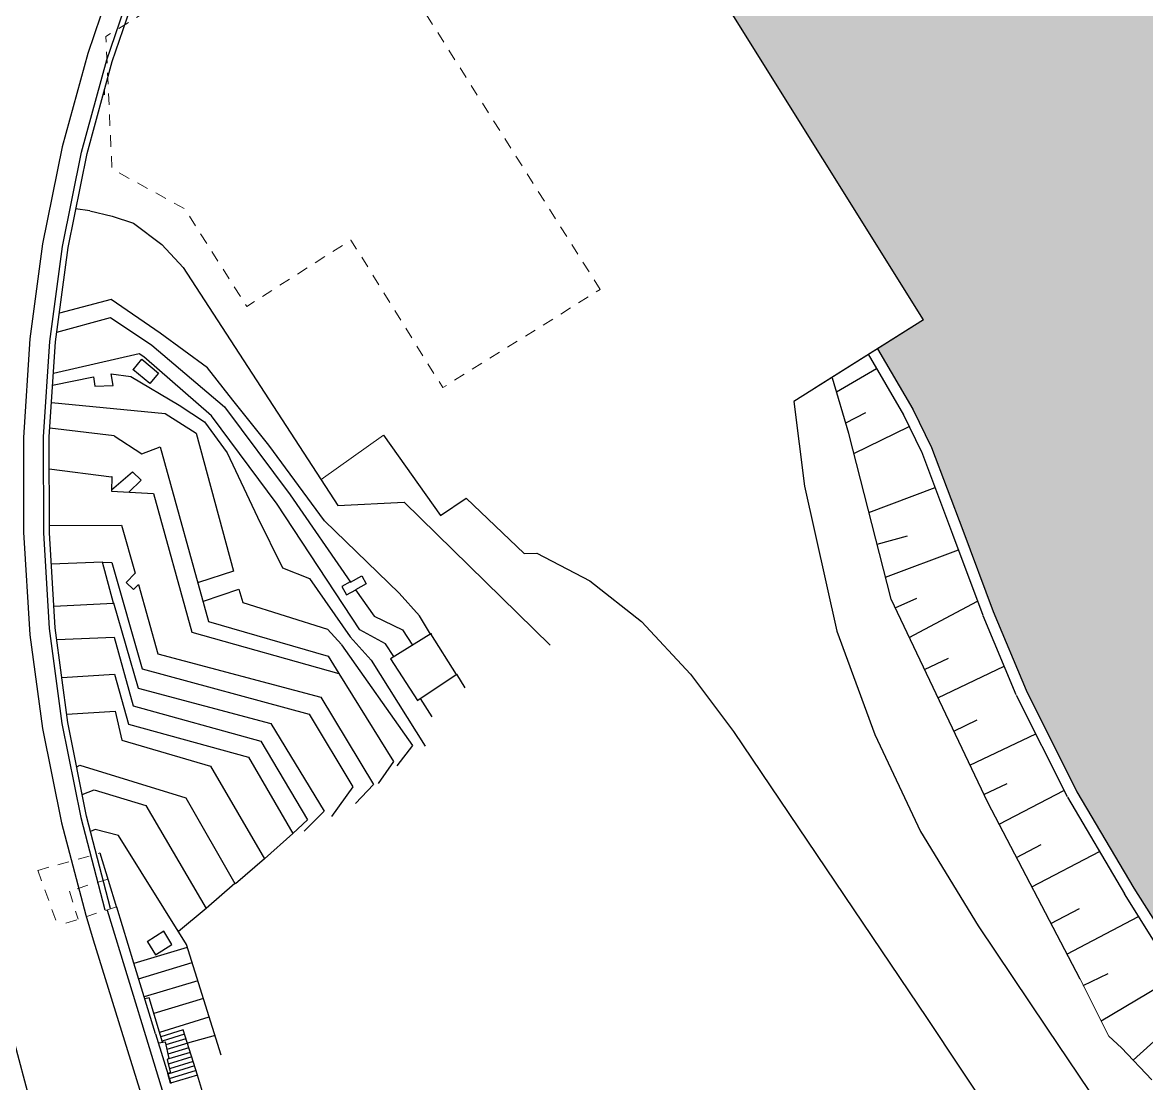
# Model space of a CAD drawing. Header units: millimetres. Extents: x -335 to 64136, y 248 to 109842.
# Drawn here: x 62352.7 to 62411.9, y 108537.5 to 108593.4 of the extents above; entities that cross this region are included whole.
import ezdxf

# ---------------------------------------------------------------- set-up
doc = ezdxf.new("R2010")
doc.units = ezdxf.units.MM
doc.header["$MEASUREMENT"] = 0
doc.linetypes.add('DOT', pattern=[0.55, 0.3, -0.25])
for name, color, linetype in [('Bâti', 7, 'Continuous'), ('colore lago', 131, 'Continuous'), ('Couronnement', 7, 'Continuous'), ('LIN025CO', 7, 'Continuous'), ('pendenze', 2, 'Continuous'), ('SCALE', 2, 'Continuous'), ('Strade', 7, 'Continuous'), ('TalusHautBas', 7, 'Continuous'), ('VOIRIE', 7, 'Continuous')]:
    doc.layers.add(name, color=color, linetype=linetype)
doc.layers.add('Colori bordi', color=5, linetype='Continuous', plot=False)

# ---------------------------------------------------------------- blocks, each defined once
blk = doc.blocks.new('INVISIBLE')
at = {"color": 0}
for p, q in [((-0.0375, 0), (0.0375, 0)), ((0, -0.0375), (0, 0.0375))]:
    blk.add_line(p, q, dxfattribs=at)
at = {"flags": 1}
for tag, p in [('POINTNUMBER', (0, 0)), ('COMMENT', (0, -1.25))]:
    blk.add_attdef(tag, p, '', height=1, dxfattribs=at)

msp = doc.modelspace()

# ---------------------------------------------------------------- hatches: boundary and pattern name
at = {"layer": 'colore lago', "linetype": 'Continuous', "lineweight": 0}
msp.add_hatch(color=256, dxfattribs=at).paths.add_polyline_path([(62547.91499, 108426.77702), (62544.89699, 108437.007), (62544.49299, 108444.65101), (62545.35599, 108452.69902), (62543.608, 108459.60602), (62537.06, 108468.43101), (62530.397, 108473.86201), (62527.61, 108478.06302), (62523.513, 108483.36202), (62517.305, 108489.50902), (62515.162, 108489.28302), (62513.59, 108490.98702), (62513.852, 108495.24602), (62504.85244, 108507.64068), (62496.28243, 108519.44374), (62493.40134, 108518.75703), (62485.50323, 108525.16045), (62484.75786, 108528.28761), (62471.39669, 108544.2803), (62471.5206, 108544.38094), (62471.307, 108544.63003), (62466.582, 108550.14002), (62461.32301, 108555.66903), (62452.23401, 108564.90801), (62445.975, 108571.35503), (62438.59701, 108578.99302), (62431.96801, 108586.05103), (62422.75901, 108596.38303), (62419.61401, 108600.43002), (62408.57901, 108615.91203), (62402.88304, 108625.04872), (62402.43049, 108624.76773), (62397.58935, 108621.76185), (62392.27136, 108618.45989), (62379.58201, 108610.58103), (62385.61987, 108600.91979), (62400.115, 108577.72602), (62397.69103, 108576.19992), (62399.555, 108573.01303), (62400.542, 108570.99702), (62402.182, 108566.64503), (62403.779, 108562.37603), (62405.518, 108558.22802), (62408.196, 108552.88803), (62411.192, 108547.80703), (62415.156, 108541.54003), (62417.6769, 108537.48116), (62418.985, 108535.37502), (62423.804, 108527.74001), (62427.40072, 108522.06605), (62428.917, 108522.33003), (62431.999, 108520.48303), (62435.209, 108517.10302), (62435.248, 108508.37502), (62442.532, 108497.74502), (62448.327, 108490.27102), (62457.902, 108478.10602), (62469.007, 108462.33101), (62468.88999, 108461.98075), (62477.15199, 108449.84302), (62486.86399, 108436.01101), (62496.88899, 108418.53603), (62504.80013, 108403.97449), (62555.46812, 108403.97449), (62553.62499, 108410.28502), (62549.50299, 108421.57802)])

# ---------------------------------------------------------------- linework, layer by layer
at = {"layer": 'Bâti', "color": 2, "linetype": 'Continuous'}
for p, q in [((62400.115, 108577.72604), (62379.582, 108610.58104)), ((62356.992, 108589.56805), (62356.99109, 108589.82724)), ((62400.115, 108577.72604), (62393.29441, 108573.4319)), ((62400.115, 108577.72604), (62394.335, 108574.08704)), ((62397.20247, 108575.91419), (62399.06644, 108572.72729)), ((62397.69102, 108576.19994), (62399.555, 108573.01304)), ((62358.49099, 108575.09605), (62358.946, 108575.65704)), ((62358.946, 108575.65704), (62359.83799, 108574.92004)), ((62359.384, 108574.36604), (62358.48599, 108575.10004)), ((62359.83799, 108574.92004), (62359.384, 108574.36604)), ((62399.555, 108573.01304), (62400.542, 108570.99704)), ((62399.04527, 108572.76348), (62400.03227, 108570.74748)), ((62400.00851, 108570.796), (62401.64851, 108566.44401)), ((62400.542, 108570.99704), (62402.182, 108566.64505)), ((62401.64802, 108566.44529), (62403.24502, 108562.1763)), ((62402.182, 108566.64505), (62403.779, 108562.37605)), ((62369.93472, 108563.91772), (62370.53399, 108564.25404)), ((62370.53399, 108564.25404), (62370.774, 108563.83104)), ((62369.929, 108563.92604), (62369.485, 108563.69105)), ((62369.485, 108563.69105), (62369.735, 108563.24104)), ((62369.735, 108563.24104), (62370.21899, 108563.50303)), ((62370.774, 108563.83104), (62370.2088, 108563.51739)), ((62403.779, 108562.37605), (62405.51799, 108558.22804)), ((62403.24482, 108562.1521), (62404.98381, 108558.00408)), ((62374.179, 108561.19205), (62372.041, 108559.88104)), ((62375.522, 108559.06004), (62374.179, 108561.19205)), ((62372.041, 108559.88104), (62373.466, 108557.68904)), ((62373.456, 108557.68205), (62375.54009, 108559.07211)), ((62405.51799, 108558.22804), (62408.19599, 108552.88804)), ((62404.99903, 108557.96778), (62407.67704, 108552.62779)), ((62408.19599, 108552.88804), (62411.192, 108547.80705)), ((62407.69474, 108552.59248), (62410.69074, 108547.51148)), ((62356.744, 108549.66104), (62357.628, 108546.79504)), ((62417.46254, 108536.71134), (62410.69074, 108547.51148)), ((62411.192, 108547.80705), (62415.15599, 108541.54005)), ((62357.12405, 108546.65126), (62359.33177, 108539.42526)), ((62358.53767, 108543.85574), (62357.63391, 108546.81326)), ((62360.108, 108545.53804), (62359.24299, 108544.99205)), ((62360.542, 108544.83804), (62360.108, 108545.53804)), ((62359.24499, 108544.99304), (62359.67799, 108544.29805)), ((62359.67799, 108544.29805), (62360.542, 108544.83804)), ((62359.67665, 108540.15106), (62358.53767, 108543.85574)), ((62359.34399, 108542.04605), (62359.11268, 108541.98542)), ((62360.04218, 108539.70155), (62359.34399, 108542.04605)), ((62359.67665, 108540.15106), (62360.48127, 108537.53558)), ((62359.83799, 108539.66405), (62360.18099, 108539.72705)), ((62360.18099, 108539.72705), (62360.38, 108538.83804)), ((62359.33177, 108539.42526), (62363.23077, 108526.77522)), ((62360.38, 108538.83804), (62360.28399, 108538.77205)), ((62360.28399, 108538.77205), (62360.45699, 108538.09305)), ((62360.45699, 108538.09305), (62360.32299, 108538.05405)), ((62360.46699, 108537.54105), (62360.32299, 108538.05405))]:
    msp.add_line(p, q, dxfattribs=at)
at = {"layer": 'Bâti', "color": 2}
for p, q in [((62356.21499, 108583.45204), (62355.4696, 108583.57016)), ((62356.21499, 108583.45204), (62357.39599, 108583.17905)), ((62357.39599, 108583.17905), (62358.51401, 108582.81305)), ((62358.51401, 108582.81305), (62360.001, 108581.69405)), ((62360.001, 108581.69405), (62361.13099, 108580.47005)), ((62361.13099, 108580.47005), (62369.279, 108567.95305)), ((62357.348, 108578.78705), (62354.61495, 108578.07736)), ((62359.914, 108577.02205), (62357.348, 108578.78705)), ((62354.47972, 108577.06934), (62357.308, 108577.84004)), ((62357.308, 108577.84004), (62359.48599, 108576.38805)), ((62362.41499, 108575.19504), (62359.914, 108577.02205)), ((62358.808, 108575.92705), (62354.29995, 108574.89411)), ((62359.065, 108575.77005), (62358.808, 108575.92705)), ((62359.48599, 108576.38805), (62363.31599, 108573.14805)), ((62362.623, 108572.66804), (62359.065, 108575.77005)), ((62354.25882, 108574.27809), (62356.403, 108574.71504)), ((62356.403, 108574.71504), (62356.47799, 108574.22205)), ((62357.44099, 108574.25705), (62357.335, 108574.88705)), ((62357.335, 108574.88705), (62358.367, 108574.73205)), ((62358.367, 108574.73205), (62360.92199, 108573.23205)), ((62363.739, 108573.49405), (62362.41499, 108575.19504)), ((62356.47799, 108574.22205), (62357.44099, 108574.25705)), ((62365.636, 108571.12305), (62363.739, 108573.49405)), ((62354.19876, 108573.37861), (62360.18499, 108572.79604)), ((62360.92199, 108573.23205), (62362.255, 108572.35504)), ((62363.31599, 108573.14805), (62366.772, 108568.51504)), ((62360.18499, 108572.79604), (62361.821, 108571.75204)), ((62362.255, 108572.35504), (62363.442, 108570.72105)), ((62366.082, 108568.01904), (62362.623, 108572.66804)), ((62357.49099, 108571.62105), (62354.1075, 108572.01189)), ((62361.821, 108571.75204), (62363.78399, 108564.50204)), ((62357.49099, 108571.62105), (62358.946, 108570.66205)), ((62368.565, 108567.14104), (62365.636, 108571.12305)), ((62358.946, 108570.66205), (62359.921, 108571.03204)), ((62359.921, 108571.03204), (62362.472, 108561.84605)), ((62363.442, 108570.72105), (62365.037, 108567.33804)), ((62354.08096, 108569.88813), (62357.35499, 108569.46205)), ((62357.35499, 108569.46205), (62357.373, 108569.47005)), ((62357.373, 108569.47005), (62357.364, 108568.69905)), ((62357.36496, 108568.78154), (62358.46608, 108569.72694)), ((62358.46299, 108569.73004), (62358.912, 108569.27804)), ((62358.912, 108569.27804), (62358.2705, 108568.65352)), ((62357.364, 108568.69905), (62359.574, 108568.58804)), ((62359.574, 108568.58804), (62361.585, 108561.27504)), ((62366.772, 108568.51504), (62369.93472, 108563.91772)), ((62370.43899, 108561.41205), (62366.082, 108568.01904)), ((62369.279, 108567.95305), (62372.762, 108568.12204)), ((62372.762, 108568.12204), (62380.455, 108560.59704)), ((62365.037, 108567.33804), (62366.356, 108564.67105)), ((62372.499, 108563.33404), (62368.565, 108567.14104)), ((62354.08809, 108566.89594), (62357.878, 108566.92204)), ((62357.878, 108566.92204), (62358.604, 108564.39004)), ((62356.875, 108564.95904), (62354.18867, 108564.86631)), ((62356.87465, 108564.96031), (62357.375, 108564.95505)), ((62357.462, 108562.81804), (62356.875, 108564.95904)), ((62357.375, 108564.95505), (62358.97999, 108559.36204)), ((62366.356, 108564.67105), (62367.78599, 108564.10405)), ((62358.604, 108564.39004), (62358.127, 108563.88905)), ((62363.78399, 108564.50204), (62361.93699, 108563.90504)), ((62367.78599, 108564.10405), (62369.931, 108561.03404)), ((62358.127, 108563.88905), (62358.516, 108563.53505)), ((62358.516, 108563.53505), (62358.77699, 108563.78905)), ((62358.77699, 108563.78905), (62359.798, 108560.14104)), ((62362.197, 108562.91605), (62364.05799, 108563.54304)), ((62364.05799, 108563.54304), (62364.27299, 108562.84404)), ((62370.2088, 108563.51739), (62371.192, 108562.13304)), ((62354.32297, 108562.64884), (62357.462, 108562.81804)), ((62357.47, 108562.82904), (62358.76699, 108558.33604)), ((62364.27299, 108562.84404), (62368.73599, 108561.44205)), ((62373.57499, 108562.14204), (62372.499, 108563.33404)), ((62362.472, 108561.84605), (62368.763, 108560.01604)), ((62371.192, 108562.13304), (62372.68299, 108561.40704)), ((62374.15492, 108561.17727), (62373.57499, 108562.14204)), ((62361.585, 108561.27504), (62369.324, 108559.10805)), ((62368.73599, 108561.44205), (62369.464, 108560.62803)), ((62369.931, 108561.03404), (62371.026, 108559.80305)), ((62371.785, 108560.67105), (62370.43899, 108561.41205)), ((62372.68299, 108561.40704), (62373.20189, 108560.59289)), ((62354.47349, 108560.89768), (62357.50199, 108561.02805)), ((62357.50199, 108561.02805), (62358.50399, 108557.40004)), ((62369.464, 108560.62105), (62373.19999, 108555.31705)), ((62372.22688, 108559.99502), (62371.785, 108560.67105)), ((62359.798, 108560.14104), (62368.382, 108557.86104)), ((62368.763, 108560.01604), (62369.328, 108559.11104)), ((62358.97999, 108559.36204), (62367.76699, 108556.97505)), ((62371.026, 108559.80305), (62373.87368, 108555.27626)), ((62354.73952, 108558.90188), (62357.509, 108559.07504)), ((62357.509, 108559.07504), (62358.24499, 108556.44304)), ((62369.324, 108559.10805), (62372.21199, 108554.47105)), ((62375.985, 108558.35504), (62375.54009, 108559.07211)), ((62358.76699, 108558.33604), (62365.742, 108556.47404)), ((62368.382, 108557.86104), (62371.162, 108553.25705)), ((62374.23799, 108556.83204), (62373.6214, 108557.79237)), ((62354.99854, 108556.95864), (62357.54499, 108557.12605)), ((62357.54499, 108557.12605), (62357.895, 108555.59904)), ((62358.50399, 108557.40004), (62365.21699, 108555.54204)), ((62367.76699, 108556.97505), (62370.06199, 108553.13704)), ((62358.24499, 108556.44304), (62364.572, 108554.71205)), ((62365.742, 108556.47404), (62368.552, 108551.86505)), ((62357.895, 108555.59904), (62362.574, 108554.23004)), ((62365.21699, 108555.54204), (62367.682, 108551.41304)), ((62373.19999, 108555.31705), (62372.38999, 108554.25105)), ((62364.572, 108554.71205), (62366.906, 108550.67805)), ((62355.52402, 108554.20092), (62355.69599, 108554.27605)), ((62355.69599, 108554.27605), (62361.266, 108552.56105)), ((62362.574, 108554.23004), (62365.421, 108549.36204)), ((62372.209, 108554.47604), (62371.391, 108553.31505)), ((62355.81955, 108552.73342), (62356.447, 108552.98904)), ((62356.447, 108552.98904), (62359.164, 108552.16804)), ((62370.06199, 108553.13704), (62368.947, 108551.58804)), ((62371.162, 108553.25705), (62370.19999, 108552.27104)), ((62359.164, 108552.16804), (62362.33547, 108546.74109)), ((62361.266, 108552.56105), (62363.85299, 108548.04805)), ((62368.552, 108551.86505), (62367.50799, 108550.80903)), ((62367.682, 108551.41304), (62366.91099, 108550.68904)), ((62356.49899, 108550.89204), (62356.2577, 108550.78932)), ((62357.722, 108550.57904), (62356.49899, 108550.89204)), ((62361.30099, 108544.84505), (62357.722, 108550.57904)), ((62366.906, 108550.67805), (62365.421, 108549.36204)), ((62365.421, 108549.36204), (62363.89199, 108548.03705)), ((62363.85299, 108548.04805), (62362.33547, 108546.74109)), ((62362.339, 108546.73505), (62360.87724, 108545.52396))]:
    msp.add_line(p, q, dxfattribs=at)
at = {"layer": 'Colori bordi', "linetype": 'Continuous', "lineweight": 0, "flags": 128}
for points in [[(62419.614, 108600.43), (62408.579, 108615.912), (62402.88303, 108625.04869), (62402.43048, 108624.7677), (62397.58934, 108621.76182), (62392.27135, 108618.45986), (62379.582, 108610.581), (62385.61987, 108600.91977), (62400.115, 108577.726), (62397.69102, 108576.1999), (62399.555, 108573.013), (62400.542, 108570.99699), (62402.182, 108566.645), (62403.779, 108562.37601), (62405.518, 108558.228), (62408.196, 108552.888), (62411.192, 108547.80701), (62415.156, 108541.54001)], [(62419.61401, 108600.43002), (62408.57901, 108615.91203), (62402.88304, 108625.04872), (62402.43049, 108624.76773), (62397.58935, 108621.76185), (62392.27136, 108618.45989), (62379.58201, 108610.58103), (62385.61987, 108600.91979), (62400.115, 108577.72602), (62397.69103, 108576.19992), (62399.555, 108573.01303), (62400.542, 108570.99702), (62402.182, 108566.64503), (62403.779, 108562.37603), (62405.518, 108558.22802), (62408.196, 108552.88803), (62411.192, 108547.80703), (62415.156, 108541.54003)]]:
    msp.add_lwpolyline(points, dxfattribs=at)
at = {"layer": 'Couronnement', "color": 2, "linetype": 'Continuous'}
for p, q in [((62357.757, 108596.58704), (62356.104, 108591.74505)), ((62357.11204, 108591.40002), (62358.73038, 108596.17067)), ((62357.399, 108591.31204), (62359.011, 108596.06405)), ((62356.104, 108591.74505), (62354.752, 108586.82504)), ((62355.77893, 108586.54736), (62357.11204, 108591.40002)), ((62356.071, 108586.47804), (62357.399, 108591.31204)), ((62354.752, 108586.82504), (62353.72999, 108581.72504)), ((62354.78195, 108581.5786), (62355.77893, 108586.54736)), ((62355.078, 108581.52904), (62356.071, 108586.47804)), ((62353.72999, 108581.72504), (62353.05099, 108576.72105)), ((62354.11233, 108576.58704), (62354.78195, 108581.5786)), ((62354.41099, 108576.55704), (62355.078, 108581.52904)), ((62353.05099, 108576.72105), (62352.72599, 108571.52805)), ((62353.77697, 108571.56467), (62354.11233, 108576.58704)), ((62354.07699, 108571.55504), (62354.41099, 108576.55704)), ((62352.72599, 108571.52805), (62352.72999, 108566.54504)), ((62353.78901, 108566.50264), (62353.77697, 108571.56467)), ((62354.089, 108566.51204), (62354.07699, 108571.55504)), ((62352.72999, 108566.54504), (62353.05499, 108561.13405)), ((62354.0932, 108561.48009), (62353.78901, 108566.50264)), ((62354.39199, 108561.50905), (62354.089, 108566.51204)), ((62353.05499, 108561.13405), (62353.72299, 108556.20705)), ((62354.76004, 108556.47737), (62354.0932, 108561.48009)), ((62355.057, 108556.52005), (62354.39199, 108561.50905)), ((62355.75534, 108551.53491), (62354.76004, 108556.47737)), ((62356.04899, 108551.59404), (62355.057, 108556.52005)), ((62353.72299, 108556.20705), (62354.722, 108551.24705)), ((62357.30999, 108546.73204), (62356.04899, 108551.59404)), ((62354.722, 108551.24705), (62356.00599, 108546.38104)), ((62357.0196, 108546.65672), (62355.7586, 108551.51872))]:
    msp.add_line(p, q, dxfattribs=at)
at = {"layer": 'LIN025CO', "color": 2, "linetype": 'Continuous', "lineweight": 0}
for p, q in [((62371.673, 108571.65104), (62368.38983, 108569.319)), ((62408.36, 108543.01405), (62409.87799, 108540.02604))]:
    msp.add_line(p, q, dxfattribs=at)
at = {"layer": 'LIN025CO', "color": 2, "linetype": 'DOT', "lineweight": 0, "ltscale": 2}
for p, q in [((62353.47819, 108548.74371), (62356.744, 108549.66104)), ((62353.473, 108548.75804), (62354.53462, 108545.82407)), ((62357.16741, 108548.28831), (62355.14138, 108547.65236)), ((62355.14138, 108547.65236), (62355.59887, 108546.16917)), ((62357.61899, 108546.82424), (62354.53462, 108545.82407))]:
    msp.add_line(p, q, dxfattribs=at)
at = {"layer": 'LIN025CO', "color": 2, "linetype": 'DOT', "lineweight": 0, "ltscale": 2, "flags": 128}
msp.add_lwpolyline([(62383.09452, 108579.32325), (62369.707, 108600.46104), (62357.05792, 108592.63051), (62357.38365, 108585.66193), (62361.21, 108583.56105), (62364.481, 108578.42705), (62369.96345, 108581.92179), (62374.803, 108574.15604), (62383.09452, 108579.32325)], close=True, dxfattribs=at)
at = {"layer": 'pendenze', "linetype": 'Continuous'}
for p, q in [((62395.53463, 108573.92969), (62397.64219, 108575.16238)), ((62396.01859, 108572.30602), (62397.07046, 108572.84558)), ((62396.45434, 108570.69033), (62399.36306, 108572.11438)), ((62397.24358, 108567.58851), (62400.7231, 108568.89973)), ((62397.66744, 108565.92268), (62399.27456, 108566.35875)), ((62398.11063, 108564.18086), (62401.95687, 108565.6197)), ((62398.62053, 108562.56904), (62399.76567, 108563.06459)), ((62399.36171, 108561.01088), (62402.96677, 108562.9201)), ((62400.167, 108559.31793), (62401.42477, 108559.91622)), ((62400.87616, 108557.82707), (62404.36274, 108559.48555)), ((62401.70693, 108556.08058), (62402.94776, 108556.67082)), ((62402.56314, 108554.28056), (62406.02287, 108555.92625)), ((62403.29777, 108552.73617), (62404.51479, 108553.31507)), ((62404.09571, 108551.17146), (62407.51183, 108552.95722)), ((62405.0072, 108549.42784), (62406.31197, 108550.1099)), ((62405.81529, 108547.88197), (62409.37504, 108549.74282)), ((62406.82218, 108545.95582), (62408.33423, 108546.74624)), ((62407.66596, 108544.34172), (62411.44476, 108546.31707)), ((62408.52729, 108542.68475), (62409.84311, 108543.32646)), ((62409.4705, 108540.82815), (62413.414, 108543.16825)), ((62411.16226, 108538.74953), (62413.15963, 108540.56325))]:
    msp.add_line(p, q, dxfattribs=at)
at = {"layer": 'SCALE', "linetype": 'Continuous'}
for p, q in [((62361.34699, 108544.68304), (62358.537, 108543.83804)), ((62363.13999, 108539.01305), (62361.30299, 108544.85104)), ((62358.78599, 108543.03505), (62361.59599, 108543.89905)), ((62361.90499, 108542.93504), (62359.08079, 108542.08917)), ((62362.2004, 108541.99907), (62359.59199, 108541.21605)), ((62359.90199, 108540.23004), (62362.50041, 108541.04567)), ((62361.12899, 108540.35304), (62359.95571, 108539.99188)), ((62361.88499, 108537.96805), (62361.12899, 108540.35304)), ((62361.20338, 108540.11836), (62360.02517, 108539.75867)), ((62361.27892, 108539.88003), (62360.21917, 108539.5565)), ((62362.8103, 108540.06084), (62361.363, 108539.64505)), ((62361.37101, 108539.64676), (62360.27394, 108539.31183)), ((62361.43002, 108539.4034), (62360.32871, 108539.06717)), ((62361.50556, 108539.16507), (62360.38348, 108538.82251)), ((62361.58109, 108538.92674), (62360.34104, 108538.54816)), ((62361.65664, 108538.68841), (62360.40283, 108538.30563)), ((62361.73219, 108538.45009), (62360.33183, 108538.02257)), ((62361.80773, 108538.21176), (62360.39941, 108537.7818)), ((62361.882, 108537.97304), (62360.46699, 108537.54105)), ((62362.20899, 108536.90805), (62361.882, 108537.97304))]:
    msp.add_line(p, q, dxfattribs=at)
at = {"layer": 'Strade', "color": 2, "linetype": 'Continuous', "flags": 128}
for points in [[(62393.29441, 108573.4319), (62393.85, 108568.97204), (62395.54699, 108561.33305), (62397.54799, 108555.89804)], [(62371.673, 108571.65104), (62374.679, 108567.41905), (62376.03399, 108568.33705), (62379.08599, 108565.42004), (62379.762, 108565.43904), (62382.539, 108563.99304), (62385.272, 108561.83604), (62387.844, 108559.07203), (62390.11799, 108556.05204), (62400.301, 108540.95604), (62409.09799, 108527.72404), (62411.86199, 108523.08404), (62414.55399, 108518.00505), (62417.51099, 108511.49705), (62420.92299, 108501.27003), (62423.86499, 108490.01104), (62426.44933, 108482.70307), (62429.12838, 108476.31281), (62432.19061, 108470.07801), (62443.89594, 108447.45895), (62456.74266, 108422.54941), (62460.16954, 108415.43543), (62463.59348, 108407.52094), (62464.93088, 108403.97451)], [(62356.00599, 108546.38104), (62356.393, 108545.09804), (62360.33, 108532.43205), (62363.59499, 108521.88704), (62365.15699, 108516.96405), (62368.13399, 108507.40105), (62371.38399, 108497.00404), (62372.68899, 108492.89004), (62376.19599, 108483.35104), (62380.31699, 108473.80804), (62385.13699, 108464.79805), (62393.19998, 108451.15004), (62412.49998, 108421.15003), (62420.99298, 108419.61204), (62423.43799, 108419.10703), (62429.81898, 108408.01704), (62431.96335, 108403.97451)], [(62350.798, 108544.76805), (62351.179, 108543.61305), (62354.05399, 108532.83804), (62355.208, 108527.27805), (62355.893, 108522.13405), (62355.95199, 108516.93105), (62355.488, 108512.62805), (62354.191, 108507.87404), (62352.04198, 108503.22604), (62349.36599, 108499.15704), (62346.35999, 108495.73105), (62346.05062, 108495.42822), (62340.58199, 108491.22505), (62335.97365, 108488.92308), (62330.98343, 108487.59358), (62328.35111, 108487.3114), (62324.18899, 108487.42404), (62319.29946, 108487.60723), (62314.17971, 108487.9482), (62308.36998, 108488.52105), (62299.99998, 108488.72746)], [(62406.61499, 108540.43704), (62412.72799, 108531.35104), (62415.28722, 108527.17679)]]:
    msp.add_lwpolyline(points, dxfattribs=at)
at = {"layer": 'TalusHautBas', "color": 2, "linetype": 'Continuous'}
for p, q in [((62396.18699, 108571.74104), (62395.322, 108574.64304)), ((62398.40599, 108563.02005), (62396.18699, 108571.74104)), ((62403.5, 108552.31105), (62398.40599, 108563.02005)), ((62408.36, 108543.01405), (62403.5, 108552.31105)), ((62410.54399, 108539.39904), (62409.87799, 108540.02604)), ((62412.14681, 108537.71522), (62410.54399, 108539.39904))]:
    msp.add_line(p, q, dxfattribs=at)
at = {"layer": 'VOIRIE', "linetype": 'Continuous'}
for p, q in [((62397.54799, 108555.89804), (62399.96299, 108550.79605)), ((62399.96299, 108550.79605), (62403.00099, 108545.81904)), ((62403.00099, 108545.81904), (62406.61499, 108540.43704))]:
    msp.add_line(p, q, dxfattribs=at)

# ---------------------------------------------------------------- block references
at = {"layer": 'Bâti', "color": 2, "rotation": 359.9999950960212}
msp.add_blockref('INVISIBLE', (62374.179, 108561.19205), dxfattribs=at)

doc.saveas('drawing.dxf')
